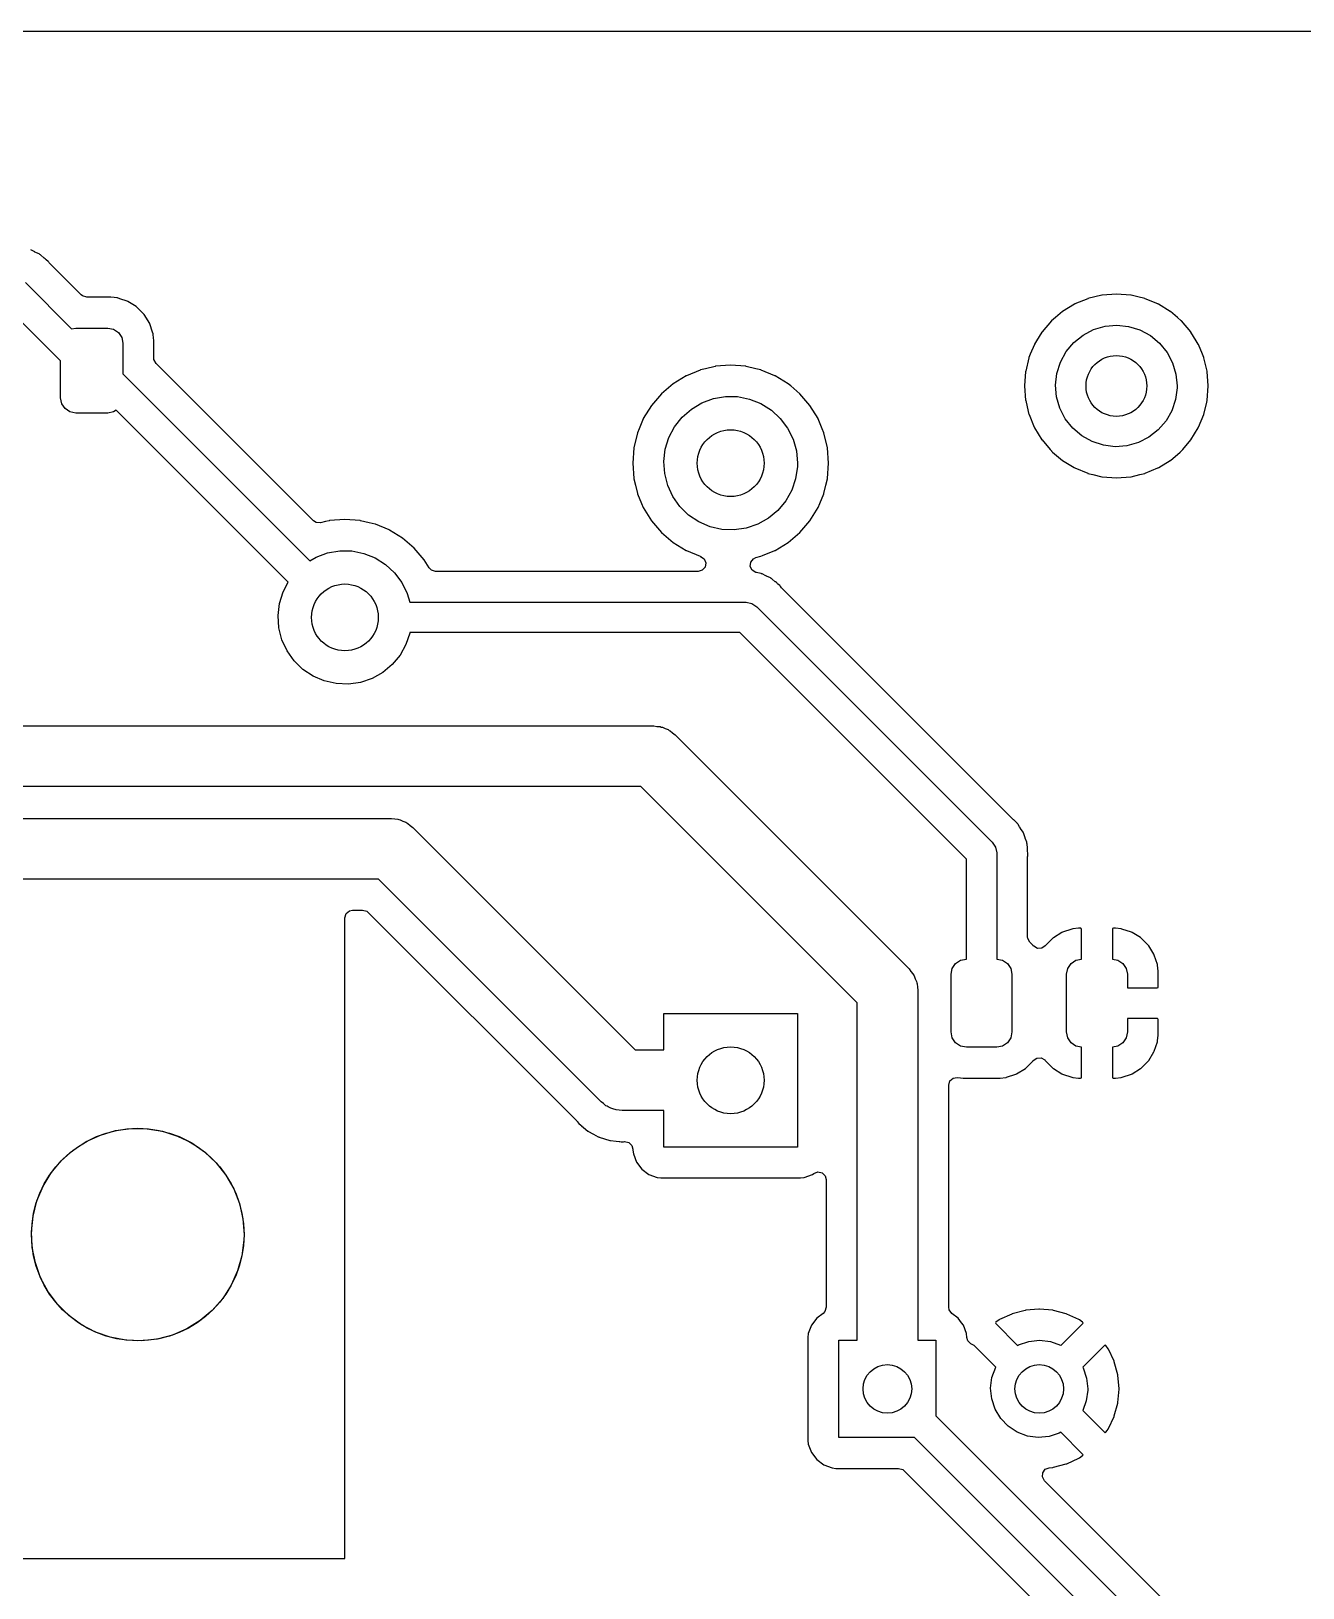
# Model space of a CAD drawing. Extents: x 64 to 233, y -134 to -59.
# Drawn here: x 118.02 to 138.96, y -84.56 to -58.93 of the extents above; entities that cross this region are included whole.
import ezdxf

# ---------------------------------------------------------------- set-up
doc = ezdxf.new("R2010")
doc.units = 0
doc.layers.add('BLACK', color=7, linetype='CONTINUOUS')

msp = doc.modelspace()

# ---------------------------------------------------------------- linework, layer by layer
at = {"layer": 'BLACK', "linetype": 'CONTINUOUS'}
for p, q in [((64.1345, -58.9285), (233.045, -58.9285)), ((118.084, -62.5634), (118.019, -62.5302)), ((118.088, -62.5653), (118.084, -62.5634)), ((118.154, -62.5963), (118.088, -62.5653)), ((118.16, -62.6008), (118.154, -62.5963)), ((118.165, -62.604), (118.16, -62.6008)), ((118.17, -62.6073), (118.165, -62.604)), ((118.176, -62.6107), (118.17, -62.6073)), ((118.182, -62.6154), (118.176, -62.6107)), ((118.232, -62.6579), (118.182, -62.6154)), ((118.182, -62.6154), (118.182, -62.6154)), ((118.235, -62.6607), (118.232, -62.6579)), ((118.241, -62.6655), (118.235, -62.6607)), ((118.258, -62.6783), (118.241, -62.6655)), ((118.263, -62.684), (118.258, -62.6783)), ((118.271, -62.691), (118.263, -62.684)), ((118.305, -62.7204), (118.271, -62.691)), ((118.311, -62.7252), (118.305, -62.7204)), ((118.305, -62.7204), (118.305, -62.7204)), ((118.315, -62.7311), (118.311, -62.7252)), ((118.324, -62.7427), (118.315, -62.7311)), ((118.315, -62.7311), (118.315, -62.7311)), ((118.336, -62.7571), (118.324, -62.7427)), ((118.85, -63.2706), (118.336, -62.7571)), ((117.929, -63.0692), (118.69, -63.8299)), ((118.871, -63.2875), (118.85, -63.2706)), ((118.939, -63.3075), (118.871, -63.2875)), ((135.648, -63.2766), (135.535, -63.3038)), ((135.653, -63.2755), (135.648, -63.2766)), ((135.648, -63.2766), (135.648, -63.2766)), ((135.89, -63.2568), (135.653, -63.2755)), ((136.127, -63.2755), (135.89, -63.2568)), ((136.132, -63.2766), (136.127, -63.2755)), ((136.245, -63.3038), (136.132, -63.2766)), ((136.132, -63.2766), (136.132, -63.2766)), ((118.51, -64.3571), (117.649, -63.496)), ((119.335, -63.3075), (118.939, -63.3075)), ((119.39, -63.3131), (119.335, -63.3075)), ((119.433, -63.3175), (119.39, -63.3131)), ((119.44, -63.3182), (119.433, -63.3175)), ((119.433, -63.3175), (119.433, -63.3175)), ((119.446, -63.3204), (119.44, -63.3182)), ((119.484, -63.3328), (119.446, -63.3204)), ((119.446, -63.3204), (119.446, -63.3204)), ((119.608, -63.3739), (119.484, -63.3328)), ((119.614, -63.3777), (119.608, -63.3739)), ((119.752, -63.4629), (119.614, -63.3777)), ((119.614, -63.3777), (119.614, -63.3777)), ((119.758, -63.4667), (119.752, -63.4629)), ((119.883, -63.5917), (119.758, -63.4667)), ((135.001, -63.5458), (134.885, -63.6447)), ((135.005, -63.5432), (135.001, -63.5458)), ((135.199, -63.4243), (135.005, -63.5432)), ((135.005, -63.5432), (135.005, -63.5432)), ((135.203, -63.4218), (135.199, -63.4243)), ((135.208, -63.4199), (135.203, -63.4218)), ((135.418, -63.3328), (135.208, -63.4199)), ((135.208, -63.4199), (135.208, -63.4199)), ((135.422, -63.3309), (135.418, -63.3328)), ((135.418, -63.3328), (135.418, -63.3328)), ((135.535, -63.3038), (135.422, -63.3309)), ((136.358, -63.3309), (136.245, -63.3038)), ((136.362, -63.3328), (136.358, -63.3309)), ((136.572, -63.4199), (136.362, -63.3328)), ((136.362, -63.3328), (136.362, -63.3328)), ((136.577, -63.4218), (136.572, -63.4199)), ((136.572, -63.4199), (136.572, -63.4199)), ((136.581, -63.4243), (136.577, -63.4218)), ((136.775, -63.5432), (136.581, -63.4243)), ((136.779, -63.5458), (136.775, -63.5432)), ((136.775, -63.5432), (136.775, -63.5432)), ((136.895, -63.6447), (136.779, -63.5458)), ((119.977, -63.7421), (119.883, -63.5917)), ((119.979, -63.749), (119.977, -63.7421)), ((120.024, -63.8848), (119.979, -63.749)), ((134.82, -63.7), (134.666, -63.8806)), ((134.824, -63.6965), (134.82, -63.7)), ((134.885, -63.6447), (134.824, -63.6965)), ((135.515, -63.8428), (135.703, -63.7877)), ((135.703, -63.7877), (135.897, -63.77)), ((135.897, -63.77), (136.091, -63.7904)), ((136.091, -63.7904), (136.278, -63.8481)), ((136.956, -63.6965), (136.895, -63.6447)), ((136.96, -63.7), (136.956, -63.6965)), ((137.114, -63.8806), (136.96, -63.7)), ((118.69, -63.8299), (118.76, -63.816)), ((118.76, -63.816), (119.285, -63.816)), ((119.285, -63.816), (119.381, -63.835)), ((119.381, -63.835), (119.462, -63.8892)), ((119.462, -63.8892), (119.516, -63.9703)), ((119.516, -63.9703), (119.535, -64.066)), ((119.535, -64.066), (119.535, -64.5714)), ((120.033, -63.9098), (120.024, -63.8848)), ((120.033, -63.9167), (120.033, -63.9098)), ((120.04, -63.9855), (120.033, -63.9167)), ((120.033, -63.9167), (120.033, -63.9167)), ((120.043, -64.0156), (120.04, -63.9855)), ((120.043, -64.3086), (120.043, -64.0156)), ((134.576, -64.0272), (134.542, -64.083)), ((134.663, -63.8848), (134.576, -64.0272)), ((134.666, -63.8806), (134.663, -63.8848)), ((134.663, -63.8848), (134.663, -63.8848)), ((135.065, -64.205), (135.19, -64.0555)), ((135.19, -64.0555), (135.342, -63.9332)), ((135.342, -63.9332), (135.515, -63.8428)), ((136.278, -63.8481), (136.449, -63.941)), ((136.449, -63.941), (136.6, -64.0654)), ((136.6, -64.0654), (136.723, -64.2166)), ((137.117, -63.8848), (137.114, -63.8806)), ((137.204, -64.0272), (137.117, -63.8848)), ((137.117, -63.8848), (137.117, -63.8848)), ((137.238, -64.083), (137.204, -64.0272)), ((120.046, -64.3354), (120.043, -64.3086)), ((134.45, -64.3072), (134.397, -64.5254)), ((134.451, -64.3024), (134.45, -64.3072)), ((134.473, -64.2479), (134.451, -64.3024)), ((134.54, -64.0876), (134.473, -64.2479)), ((134.542, -64.083), (134.54, -64.0876)), ((134.54, -64.0876), (134.54, -64.0876)), ((134.971, -64.3761), (135.065, -64.205)), ((136.723, -64.2166), (136.815, -64.3889)), ((137.24, -64.0876), (137.238, -64.083)), ((137.307, -64.2479), (137.24, -64.0876)), ((137.24, -64.0876), (137.24, -64.0876)), ((137.329, -64.3024), (137.307, -64.2479)), ((137.33, -64.3072), (137.329, -64.3024)), ((137.383, -64.5254), (137.33, -64.3072)), ((118.51, -64.966), (118.51, -64.3571)), ((119.535, -64.5714), (122.613, -67.649)), ((120.08, -64.3977), (120.046, -64.3354)), ((122.671, -66.9885), (120.08, -64.3977)), ((129.037, -64.5074), (128.812, -64.6005)), ((129.041, -64.5055), (129.037, -64.5074)), ((129.037, -64.5074), (129.037, -64.5074)), ((129.126, -64.4852), (129.041, -64.5055)), ((129.283, -64.4475), (129.126, -64.4852)), ((129.288, -64.4464), (129.283, -64.4475)), ((129.283, -64.4475), (129.283, -64.4475)), ((129.54, -64.4265), (129.288, -64.4464)), ((129.792, -64.4464), (129.54, -64.4265)), ((129.797, -64.4475), (129.792, -64.4464)), ((129.954, -64.4852), (129.797, -64.4475)), ((129.797, -64.4475), (129.797, -64.4475)), ((130.039, -64.5055), (129.954, -64.4852)), ((130.043, -64.5074), (130.039, -64.5055)), ((130.268, -64.6005), (130.043, -64.5074)), ((130.043, -64.5074), (130.043, -64.5074)), ((134.395, -64.5333), (134.377, -64.77)), ((134.397, -64.5254), (134.395, -64.5333)), ((134.89, -64.756), (134.912, -64.5621)), ((134.912, -64.5621), (134.971, -64.3761)), ((136.815, -64.3889), (136.871, -64.5758)), ((136.871, -64.5758), (136.89, -64.77)), ((137.385, -64.5333), (137.383, -64.5254)), ((137.403, -64.77), (137.385, -64.5333)), ((128.592, -64.7347), (128.399, -64.8991)), ((128.807, -64.6024), (128.592, -64.7347)), ((128.812, -64.6005), (128.807, -64.6024)), ((128.812, -64.6005), (128.812, -64.6005)), ((130.273, -64.6024), (130.268, -64.6005)), ((130.268, -64.6005), (130.268, -64.6005)), ((130.488, -64.7347), (130.273, -64.6024)), ((130.53, -64.77), (130.488, -64.7347)), ((130.681, -64.8991), (130.53, -64.77)), ((134.377, -64.77), (134.395, -65.0067)), ((134.906, -64.9505), (134.89, -64.756)), ((136.89, -64.7979), (136.865, -64.9915)), ((136.89, -64.77), (136.89, -64.7979)), ((137.385, -65.0067), (137.403, -64.77)), ((118.529, -65.0617), (118.51, -64.966)), ((118.583, -65.1428), (118.529, -65.0617)), ((128.235, -65.0916), (128.102, -65.3075)), ((128.399, -64.8991), (128.235, -65.0916)), ((128.893, -65.1501), (129.066, -65.0472)), ((129.066, -65.0472), (129.255, -64.9775)), ((129.255, -64.9775), (129.454, -64.9434)), ((129.454, -64.9434), (129.655, -64.946)), ((129.655, -64.946), (129.852, -64.9853)), ((129.852, -64.9853), (130.039, -65.0599)), ((130.039, -65.0599), (130.21, -65.1673)), ((130.845, -65.0916), (130.681, -64.8991)), ((130.978, -65.3075), (130.845, -65.0916)), ((134.395, -65.0067), (134.397, -65.0115)), ((134.397, -65.0115), (134.397, -65.0115)), ((134.397, -65.0115), (134.403, -65.0375)), ((134.403, -65.0375), (134.451, -65.2376)), ((134.96, -65.1381), (134.906, -64.9505)), ((136.865, -64.9915), (136.804, -65.1767)), ((137.329, -65.2376), (137.377, -65.0375)), ((137.377, -65.0375), (137.383, -65.0115)), ((137.383, -65.0115), (137.385, -65.0067)), ((137.383, -65.0115), (137.383, -65.0115)), ((118.664, -65.197), (118.583, -65.1428)), ((118.76, -65.216), (118.664, -65.197)), ((119.285, -65.216), (118.76, -65.216)), ((119.381, -65.197), (119.285, -65.216)), ((119.424, -65.1678), (119.381, -65.197)), ((122.257, -68.0006), (119.424, -65.1678)), ((128.1, -65.3121), (128.032, -65.4777)), ((128.102, -65.3075), (128.1, -65.3121)), ((128.1, -65.3121), (128.1, -65.3121)), ((128.617, -65.4409), (128.742, -65.2828)), ((128.742, -65.2828), (128.893, -65.1501)), ((130.21, -65.1673), (130.357, -65.304)), ((130.357, -65.304), (130.478, -65.4653)), ((130.98, -65.3121), (130.978, -65.3075)), ((131.048, -65.4777), (130.98, -65.3121)), ((130.98, -65.3121), (130.98, -65.3121)), ((134.451, -65.2376), (134.453, -65.2422)), ((134.453, -65.2422), (134.453, -65.2422)), ((134.453, -65.2422), (134.538, -65.4468)), ((135.049, -65.3117), (134.96, -65.1381)), ((135.171, -65.4647), (135.049, -65.3117)), ((136.707, -65.3464), (136.58, -65.4942)), ((136.804, -65.1767), (136.707, -65.3464)), ((137.242, -65.4468), (137.327, -65.2422)), ((137.327, -65.2422), (137.329, -65.2376)), ((137.327, -65.2422), (137.327, -65.2422)), ((128.005, -65.5414), (127.988, -65.6123)), ((128.032, -65.4777), (128.005, -65.5414)), ((128.524, -65.619), (128.617, -65.4409)), ((130.478, -65.4653), (130.567, -65.6458)), ((131.075, -65.5414), (131.048, -65.4777)), ((131.092, -65.6123), (131.075, -65.5414)), ((134.538, -65.4468), (134.542, -65.457)), ((134.542, -65.457), (134.544, -65.4612)), ((134.544, -65.4612), (134.663, -65.6552)), ((135.319, -65.5911), (135.171, -65.4647)), ((135.49, -65.6864), (135.319, -65.5911)), ((136.58, -65.4942), (136.426, -65.6143)), ((137.117, -65.6552), (137.236, -65.4612)), ((137.236, -65.4612), (137.238, -65.457)), ((137.238, -65.457), (137.242, -65.4468)), ((127.946, -65.7876), (127.927, -66.04)), ((127.948, -65.7827), (127.946, -65.7876)), ((127.988, -65.6123), (127.948, -65.7827)), ((128.44, -66.0112), (128.464, -65.8113)), ((128.464, -65.8113), (128.524, -65.619)), ((130.567, -65.6458), (130.622, -65.8395)), ((130.622, -65.8395), (130.64, -66.04)), ((131.132, -65.7827), (131.092, -65.6123)), ((131.134, -65.7876), (131.132, -65.7827)), ((131.153, -66.04), (131.134, -65.7876)), ((134.663, -65.6552), (134.663, -65.6552)), ((134.663, -65.6552), (134.666, -65.6594)), ((134.666, -65.6594), (134.799, -65.8154)), ((134.799, -65.8154), (134.814, -65.8334)), ((134.814, -65.8334), (134.82, -65.84)), ((134.82, -65.84), (134.824, -65.8432)), ((134.824, -65.8432), (134.84, -65.8572)), ((134.84, -65.8572), (135.001, -65.9942)), ((135.675, -65.7467), (135.49, -65.6864)), ((135.869, -65.7698), (135.675, -65.7467)), ((136.064, -65.7548), (135.869, -65.7698)), ((136.252, -65.7023), (136.064, -65.7548)), ((136.426, -65.6143), (136.252, -65.7023)), ((136.779, -65.9942), (136.94, -65.8572)), ((136.94, -65.8572), (136.956, -65.8432)), ((136.956, -65.8432), (136.96, -65.84)), ((136.96, -65.84), (136.966, -65.8334)), ((136.966, -65.8334), (136.981, -65.8154)), ((136.981, -65.8154), (137.114, -65.6594)), ((137.114, -65.6594), (137.117, -65.6552)), ((137.117, -65.6552), (137.117, -65.6552)), ((127.927, -66.04), (127.946, -66.2924)), ((128.454, -66.2121), (128.44, -66.0112)), ((130.638, -66.0976), (130.61, -66.2968)), ((130.64, -66.04), (130.638, -66.0976)), ((131.134, -66.2924), (131.153, -66.04)), ((135.001, -65.9942), (135.005, -65.9968)), ((135.005, -65.9968), (135.005, -65.9968)), ((135.005, -65.9968), (135.194, -66.1128)), ((135.194, -66.1128), (135.203, -66.1182)), ((135.203, -66.1182), (135.208, -66.1201)), ((136.572, -66.1201), (136.577, -66.1182)), ((136.577, -66.1182), (136.586, -66.1128)), ((136.586, -66.1128), (136.775, -65.9968)), ((136.775, -65.9968), (136.779, -65.9942)), ((136.775, -65.9968), (136.775, -65.9968)), ((127.946, -66.2924), (127.948, -66.2972)), ((127.948, -66.2972), (127.948, -66.2972)), ((127.948, -66.2972), (127.973, -66.4044)), ((128.503, -66.4072), (128.454, -66.2121)), ((130.61, -66.2968), (130.545, -66.4874)), ((131.107, -66.4044), (131.132, -66.2972)), ((131.132, -66.2972), (131.134, -66.2924)), ((131.132, -66.2972), (131.132, -66.2972)), ((135.208, -66.1201), (135.208, -66.1201)), ((135.208, -66.1201), (135.418, -66.2072)), ((135.418, -66.2072), (135.422, -66.2091)), ((135.422, -66.2091), (135.503, -66.2284)), ((135.503, -66.2284), (135.648, -66.2634)), ((135.648, -66.2634), (135.648, -66.2634)), ((135.648, -66.2634), (135.653, -66.2645)), ((135.653, -66.2645), (135.89, -66.2832)), ((135.89, -66.2832), (136.127, -66.2645)), ((136.127, -66.2645), (136.132, -66.2634)), ((136.132, -66.2634), (136.277, -66.2284)), ((136.132, -66.2634), (136.132, -66.2634)), ((136.277, -66.2284), (136.358, -66.2091)), ((136.358, -66.2091), (136.362, -66.2072)), ((136.362, -66.2072), (136.572, -66.1201)), ((136.572, -66.1201), (136.572, -66.1201)), ((127.973, -66.4044), (128.005, -66.5386)), ((128.005, -66.5386), (128.007, -66.5432)), ((128.007, -66.5432), (128.007, -66.5432)), ((128.007, -66.5432), (128.074, -66.704)), ((128.587, -66.59), (128.503, -66.4072)), ((128.704, -66.7544), (128.587, -66.59)), ((130.545, -66.4874), (130.447, -66.663)), ((131.006, -66.704), (131.073, -66.5432)), ((131.073, -66.5432), (131.075, -66.5386)), ((131.073, -66.5432), (131.073, -66.5432)), ((131.075, -66.5386), (131.107, -66.4044)), ((128.074, -66.704), (128.102, -66.7725)), ((128.102, -66.7725), (128.235, -66.9884)), ((128.848, -66.8949), (128.704, -66.7544)), ((130.318, -66.8178), (130.163, -66.9465)), ((130.447, -66.663), (130.318, -66.8178)), ((130.845, -66.9884), (130.978, -66.7725)), ((130.978, -66.7725), (131.006, -66.704)), ((122.719, -67.0184), (122.671, -66.9885)), ((122.79, -67.0219), (122.719, -67.0184)), ((122.869, -67.0029), (122.79, -67.0219)), ((122.933, -66.9875), (122.869, -67.0029)), ((122.938, -66.9864), (122.933, -66.9875)), ((122.933, -66.9875), (122.933, -66.9875)), ((123.19, -66.9665), (122.938, -66.9864)), ((123.442, -66.9864), (123.19, -66.9665)), ((123.447, -66.9875), (123.442, -66.9864)), ((123.59, -67.0219), (123.447, -66.9875)), ((123.447, -66.9875), (123.447, -66.9875)), ((123.689, -67.0455), (123.59, -67.0219)), ((123.693, -67.0474), (123.689, -67.0455)), ((123.918, -67.1405), (123.693, -67.0474)), ((123.693, -67.0474), (123.693, -67.0474)), ((123.923, -67.1424), (123.918, -67.1405)), ((123.918, -67.1405), (123.918, -67.1405)), ((124.138, -67.2747), (123.923, -67.1424)), ((128.235, -66.9884), (128.399, -67.1809)), ((129.015, -67.0067), (128.848, -66.8949)), ((129.2, -67.0862), (129.015, -67.0067)), ((129.396, -67.1306), (129.2, -67.0862)), ((129.598, -67.1385), (129.396, -67.1306)), ((129.797, -67.1096), (129.598, -67.1385)), ((129.987, -67.0449), (129.797, -67.1096)), ((130.163, -66.9465), (129.987, -67.0449)), ((130.681, -67.1809), (130.845, -66.9884)), ((124.331, -67.4391), (124.138, -67.2747)), ((128.399, -67.1809), (128.592, -67.3453)), ((128.592, -67.3453), (128.807, -67.4776)), ((130.273, -67.4776), (130.488, -67.3453)), ((130.488, -67.3453), (130.681, -67.1809)), ((122.613, -67.649), (122.716, -67.5872)), ((122.716, -67.5872), (122.905, -67.5175)), ((122.905, -67.5175), (123.104, -67.4834)), ((123.104, -67.4834), (123.305, -67.486)), ((123.305, -67.486), (123.502, -67.5253)), ((123.502, -67.5253), (123.689, -67.5999)), ((123.689, -67.5999), (123.86, -67.7073)), ((124.495, -67.6316), (124.331, -67.4391)), ((124.521, -67.6742), (124.495, -67.6316)), ((128.807, -67.4776), (128.812, -67.4795)), ((128.812, -67.4795), (128.812, -67.4795)), ((128.812, -67.4795), (129.037, -67.5726)), ((129.037, -67.5726), (129.037, -67.5726)), ((129.037, -67.5726), (129.041, -67.5745)), ((129.041, -67.5745), (129.046, -67.5757)), ((129.046, -67.5757), (129.046, -67.5757)), ((129.046, -67.5757), (129.105, -67.6157)), ((129.105, -67.6157), (129.132, -67.6811)), ((129.87, -67.6695), (129.914, -67.6138)), ((129.914, -67.6138), (129.957, -67.594)), ((129.957, -67.594), (130.039, -67.5745)), ((130.039, -67.5745), (130.065, -67.5634)), ((130.065, -67.5634), (130.268, -67.4795)), ((130.268, -67.4795), (130.273, -67.4776)), ((130.268, -67.4795), (130.268, -67.4795)), ((123.86, -67.7073), (124.007, -67.844)), ((124.007, -67.844), (124.128, -68.0053)), ((124.575, -67.7613), (124.521, -67.6742)), ((124.614, -67.8015), (124.575, -67.7613)), ((124.682, -67.8215), (124.614, -67.8015)), ((129.007, -67.8215), (124.682, -67.8215)), ((129.072, -67.8034), (129.007, -67.8215)), ((129.12, -67.7511), (129.072, -67.8034)), ((129.132, -67.6811), (129.12, -67.7511)), ((129.863, -67.7401), (129.87, -67.6695)), ((129.895, -67.8033), (129.863, -67.7401)), ((129.957, -67.8389), (129.895, -67.8033)), ((129.959, -67.8395), (129.957, -67.8389)), ((129.964, -67.8405), (129.959, -67.8395)), ((130.035, -67.8554), (129.964, -67.8405)), ((130.042, -67.8585), (130.035, -67.8554)), ((130.047, -67.8604), (130.042, -67.8585)), ((130.053, -67.8625), (130.047, -67.8604)), ((130.06, -67.8642), (130.053, -67.8625)), ((130.118, -67.8938), (130.06, -67.8642)), ((130.125, -67.8974), (130.118, -67.8938)), ((130.129, -67.8993), (130.125, -67.8974)), ((130.195, -67.9303), (130.129, -67.8993)), ((122.114, -68.3513), (122.174, -68.159)), ((122.174, -68.159), (122.257, -68.0006)), ((124.128, -68.0053), (124.217, -68.1858)), ((130.201, -67.9348), (130.195, -67.9303)), ((130.206, -67.938), (130.201, -67.9348)), ((130.211, -67.9413), (130.206, -67.938)), ((130.218, -67.9447), (130.211, -67.9413)), ((130.223, -67.9494), (130.218, -67.9447)), ((130.273, -67.9919), (130.223, -67.9494)), ((130.223, -67.9494), (130.223, -67.9494)), ((130.277, -67.9947), (130.273, -67.9919)), ((130.293, -68.0073), (130.277, -67.9947)), ((130.299, -68.0123), (130.293, -68.0073)), ((130.305, -68.018), (130.299, -68.0123)), ((130.312, -68.025), (130.305, -68.018)), ((130.347, -68.0544), (130.312, -68.025)), ((130.353, -68.0592), (130.347, -68.0544)), ((130.347, -68.0544), (130.347, -68.0544)), ((130.357, -68.0651), (130.353, -68.0592)), ((130.365, -68.0767), (130.357, -68.0651)), ((130.357, -68.0651), (130.357, -68.0651)), ((130.378, -68.0911), (130.365, -68.0767)), ((134.197, -71.9105), (130.378, -68.0911)), ((122.09, -68.5512), (122.114, -68.3513)), ((124.217, -68.1858), (124.258, -68.33)), ((124.258, -68.33), (129.794, -68.33)), ((129.794, -68.33), (129.89, -68.349)), ((129.89, -68.349), (129.971, -68.4032)), ((129.971, -68.4032), (133.847, -72.2792)), ((122.104, -68.7521), (122.09, -68.5512)), ((122.153, -68.9472), (122.104, -68.7521)), ((124.26, -68.8368), (124.195, -69.0274)), ((124.261, -68.83), (124.26, -68.8368)), ((129.69, -68.83), (124.261, -68.83)), ((133.42, -72.5596), (129.69, -68.83)), ((122.237, -69.13), (122.153, -68.9472)), ((122.354, -69.2944), (122.237, -69.13)), ((124.195, -69.0274), (124.097, -69.203)), ((122.498, -69.4349), (122.354, -69.2944)), ((122.665, -69.5467), (122.498, -69.4349)), ((123.968, -69.3578), (123.813, -69.4865)), ((124.097, -69.203), (123.968, -69.3578)), ((122.85, -69.6262), (122.665, -69.5467)), ((123.046, -69.6706), (122.85, -69.6262)), ((123.248, -69.6785), (123.046, -69.6706)), ((123.447, -69.6496), (123.248, -69.6785)), ((123.637, -69.5849), (123.447, -69.6496)), ((123.813, -69.4865), (123.637, -69.5849)), ((115.523, -70.366), (128.27, -70.366)), ((128.27, -70.366), (128.276, -70.366)), ((128.276, -70.366), (128.327, -70.3739)), ((128.327, -70.3739), (128.377, -70.3777)), ((128.377, -70.3777), (128.396, -70.3847)), ((128.396, -70.3847), (128.416, -70.3878)), ((128.416, -70.3878), (128.462, -70.4095)), ((128.462, -70.4095), (128.51, -70.4274)), ((128.51, -70.4274), (128.526, -70.4395)), ((128.526, -70.4395), (128.545, -70.4481)), ((128.545, -70.4481), (128.583, -70.4819)), ((128.583, -70.4819), (128.624, -70.5124)), ((128.624, -70.5124), (132.474, -74.3624)), ((128.063, -71.366), (115.316, -71.366)), ((131.62, -74.9231), (128.063, -71.366)), ((107.188, -71.89), (123.952, -71.89)), ((123.952, -71.89), (123.958, -71.89)), ((123.958, -71.89), (124.009, -71.8979)), ((124.009, -71.8979), (124.059, -71.9017)), ((124.059, -71.9017), (124.078, -71.9087)), ((124.078, -71.9087), (124.098, -71.9118)), ((124.098, -71.9118), (124.144, -71.9335)), ((124.144, -71.9335), (124.192, -71.9514)), ((124.192, -71.9514), (124.208, -71.9635)), ((124.208, -71.9635), (124.227, -71.9721)), ((124.227, -71.9721), (124.265, -72.0059)), ((124.265, -72.0059), (124.306, -72.0364)), ((134.2, -71.9129), (134.197, -71.9105)), ((134.256, -71.9661), (134.2, -71.9129)), ((134.26, -71.9723), (134.256, -71.9661)), ((134.263, -71.9755), (134.26, -71.9723)), ((134.265, -71.9785), (134.263, -71.9755)), ((134.273, -71.9869), (134.265, -71.9785)), ((134.265, -71.9785), (134.265, -71.9785)), ((134.297, -72.0273), (134.273, -71.9869)), ((124.306, -72.0364), (127.969, -75.7)), ((134.31, -72.0493), (134.297, -72.0273)), ((134.313, -72.053), (134.31, -72.0493)), ((134.353, -72.1141), (134.313, -72.053)), ((134.355, -72.1209), (134.353, -72.1141)), ((134.358, -72.1264), (134.355, -72.1209)), ((134.361, -72.1318), (134.358, -72.1264)), ((134.364, -72.1381), (134.361, -72.1318)), ((134.367, -72.1451), (134.364, -72.1381)), ((134.387, -72.2075), (134.367, -72.1451)), ((134.367, -72.1451), (134.367, -72.1451)), ((134.388, -72.2117), (134.387, -72.2075)), ((134.413, -72.2803), (134.388, -72.2117)), ((133.847, -72.2792), (133.901, -72.3603)), ((133.901, -72.3603), (133.92, -72.456)), ((133.92, -72.456), (133.92, -72.456)), ((133.92, -72.456), (133.92, -74.205)), ((134.414, -72.2876), (134.413, -72.2803)), ((134.415, -72.2935), (134.414, -72.2876)), ((134.417, -72.2994), (134.415, -72.2935)), ((134.419, -72.3064), (134.417, -72.2994)), ((134.425, -72.3772), (134.419, -72.3064)), ((134.425, -72.3791), (134.425, -72.3772)), ((134.425, -72.3835), (134.425, -72.3791)), ((134.428, -72.4117), (134.425, -72.3835)), ((134.428, -72.4198), (134.428, -72.4117)), ((134.429, -72.43), (134.428, -72.4198)), ((134.428, -72.5231), (134.43, -72.5041)), ((134.428, -73.8386), (134.428, -72.5231)), ((134.431, -72.4599), (134.429, -72.43)), ((134.43, -72.5041), (134.432, -72.4899)), ((134.433, -72.4827), (134.431, -72.4599)), ((134.432, -72.4899), (134.433, -72.4827)), ((134.432, -72.4899), (134.432, -72.4899)), ((133.42, -74.205), (133.42, -72.5596)), ((123.745, -72.89), (107.395, -72.89)), ((127.408, -76.5536), (123.745, -72.89)), ((123.19, -73.5245), (123.21, -73.4564)), ((123.19, -84.074), (123.19, -73.5245)), ((123.21, -73.4564), (123.264, -73.4099)), ((123.264, -73.4099), (123.316, -73.3985)), ((123.316, -73.3985), (123.482, -73.3985)), ((123.482, -73.3985), (123.55, -73.4185)), ((123.55, -73.4185), (123.571, -73.4354)), ((123.571, -73.4354), (127.005, -76.8694)), ((134.99, -73.7678), (134.852, -73.8531)), ((135.003, -73.7616), (134.99, -73.7678)), ((135.157, -73.7101), (135.003, -73.7616)), ((135.171, -73.7073), (135.157, -73.7101)), ((135.266, -73.6973), (135.171, -73.7073)), ((135.273, -73.697), (135.266, -73.6973)), ((135.302, -73.697), (135.273, -73.697)), ((135.31, -73.6987), (135.302, -73.697)), ((135.312, -73.6999), (135.31, -73.6987)), ((135.316, -73.7151), (135.312, -73.6999)), ((135.316, -74.2058), (135.316, -73.7151)), ((135.826, -73.7029), (135.824, -73.7105)), ((135.824, -73.7105), (135.824, -74.2058)), ((135.827, -73.7015), (135.826, -73.7029)), ((135.842, -73.697), (135.827, -73.7015)), ((135.867, -73.697), (135.842, -73.697)), ((135.874, -73.6973), (135.867, -73.697)), ((135.968, -73.707), (135.874, -73.6973)), ((135.981, -73.7099), (135.968, -73.707)), ((136.136, -73.761), (135.981, -73.7099)), ((136.149, -73.7672), (136.136, -73.761)), ((136.287, -73.8522), (136.149, -73.7672)), ((134.431, -73.8655), (134.428, -73.8386)), ((134.465, -73.9277), (134.431, -73.8655)), ((134.472, -73.9341), (134.465, -73.9277)), ((134.518, -73.9807), (134.472, -73.9341)), ((134.522, -73.9866), (134.518, -73.9807)), ((134.529, -73.9944), (134.522, -73.9866)), ((134.59, -74.0301), (134.529, -73.9944)), ((134.661, -74.0268), (134.59, -74.0301)), ((134.719, -73.9858), (134.661, -74.0268)), ((134.726, -73.9768), (134.719, -73.9858)), ((134.841, -73.8621), (134.726, -73.9768)), ((134.852, -73.8531), (134.841, -73.8621)), ((136.298, -73.8613), (136.287, -73.8522)), ((136.413, -73.9758), (136.298, -73.8613)), ((136.422, -73.9872), (136.413, -73.9758)), ((136.507, -74.125), (136.422, -73.9872)), ((133.189, -74.3593), (133.243, -74.2782)), ((133.243, -74.2782), (133.324, -74.224)), ((133.324, -74.224), (133.42, -74.205)), ((133.92, -74.205), (134.016, -74.224)), ((134.016, -74.224), (134.097, -74.2782)), ((134.097, -74.2782), (134.151, -74.3593)), ((135.089, -74.3593), (135.143, -74.2782)), ((135.143, -74.2782), (135.224, -74.224)), ((135.224, -74.224), (135.316, -74.2058)), ((135.824, -74.2058), (135.916, -74.224)), ((135.916, -74.224), (135.997, -74.2782)), ((135.997, -74.2782), (136.051, -74.3593)), ((136.513, -74.1382), (136.507, -74.125)), ((136.565, -74.2924), (136.513, -74.1382)), ((136.568, -74.3058), (136.565, -74.2924)), ((136.578, -74.4014), (136.568, -74.3058)), ((132.474, -74.3624), (132.478, -74.3668)), ((132.478, -74.3668), (132.508, -74.408)), ((132.508, -74.408), (132.541, -74.4466)), ((132.541, -74.4466), (132.55, -74.465)), ((132.55, -74.465), (132.561, -74.4813)), ((132.561, -74.4813), (132.579, -74.5292)), ((132.579, -74.5292), (132.6, -74.5757)), ((132.6, -74.5757), (132.603, -74.5956)), ((133.17, -74.455), (133.189, -74.3593)), ((133.17, -75.405), (133.17, -74.455)), ((134.151, -74.3593), (134.17, -74.455)), ((134.17, -74.455), (134.17, -75.405)), ((135.07, -74.455), (135.089, -74.3593)), ((135.07, -75.405), (135.07, -74.455)), ((136.051, -74.3593), (136.07, -74.455)), ((136.07, -74.455), (136.07, -74.676)), ((136.578, -74.4079), (136.578, -74.4014)), ((136.578, -74.6625), (136.578, -74.4079)), ((132.603, -74.5956), (132.61, -74.6146)), ((132.61, -74.6146), (132.613, -74.6655)), ((132.613, -74.6655), (132.62, -74.716)), ((132.62, -74.716), (132.62, -80.48)), ((136.07, -74.676), (136.56, -74.676)), ((136.56, -74.676), (136.575, -74.6715)), ((136.575, -74.6715), (136.576, -74.6701)), ((136.576, -74.6701), (136.578, -74.6625)), ((131.62, -80.48), (131.62, -74.9231)), ((128.44, -75.7), (128.44, -75.1)), ((128.44, -75.1), (130.64, -75.1)), ((130.64, -75.1), (130.64, -77.3)), ((136.564, -75.184), (136.07, -75.184)), ((136.07, -75.184), (136.07, -75.405)), ((136.572, -75.1857), (136.564, -75.184)), ((136.574, -75.1869), (136.572, -75.1857)), ((136.578, -75.2021), (136.574, -75.1869)), ((136.578, -75.4521), (136.578, -75.2021)), ((133.189, -75.5007), (133.17, -75.405)), ((133.243, -75.5818), (133.189, -75.5007)), ((133.324, -75.636), (133.243, -75.5818)), ((134.097, -75.5818), (134.016, -75.636)), ((134.151, -75.5007), (134.097, -75.5818)), ((134.17, -75.405), (134.151, -75.5007)), ((135.089, -75.5007), (135.07, -75.405)), ((135.143, -75.5818), (135.089, -75.5007)), ((135.224, -75.636), (135.143, -75.5818)), ((135.997, -75.5818), (135.916, -75.636)), ((136.051, -75.5007), (135.997, -75.5818)), ((136.07, -75.405), (136.051, -75.5007)), ((136.514, -75.7206), (136.565, -75.5663)), ((136.565, -75.5663), (136.568, -75.5529)), ((136.568, -75.5529), (136.578, -75.4586)), ((136.578, -75.4586), (136.578, -75.4521)), ((127.969, -75.7), (128.44, -75.7)), ((133.42, -75.655), (133.324, -75.636)), ((133.92, -75.655), (133.42, -75.655)), ((134.016, -75.636), (133.92, -75.655)), ((134.522, -75.8738), (134.579, -75.8332)), ((134.579, -75.8332), (134.65, -75.8299)), ((134.65, -75.8299), (134.712, -75.8656)), ((135.316, -75.6542), (135.224, -75.636)), ((135.316, -76.1495), (135.316, -75.6542)), ((135.916, -75.636), (135.824, -75.6542)), ((135.824, -75.6542), (135.824, -76.1449)), ((136.423, -75.8718), (136.508, -75.7338)), ((136.508, -75.7338), (136.514, -75.7206)), ((134.083, -76.1503), (134.237, -76.0989)), ((134.237, -76.0989), (134.244, -76.0965)), ((134.244, -76.0965), (134.394, -76.0035)), ((134.394, -76.0035), (134.519, -75.8783)), ((134.519, -75.8783), (134.522, -75.8738)), ((134.712, -75.8656), (134.719, -75.8741)), ((134.719, -75.8741), (134.727, -75.8842)), ((134.727, -75.8842), (134.842, -75.9987)), ((134.842, -75.9987), (134.853, -76.0078)), ((134.853, -76.0078), (134.991, -76.0928)), ((134.991, -76.0928), (135.004, -76.099)), ((135.004, -76.099), (135.159, -76.1501)), ((135.983, -76.1499), (136.137, -76.0984)), ((136.137, -76.0984), (136.15, -76.0922)), ((136.15, -76.0922), (136.288, -76.0069)), ((136.288, -76.0069), (136.299, -75.9979)), ((136.299, -75.9979), (136.414, -75.8832)), ((136.414, -75.8832), (136.423, -75.8718)), ((133.129, -76.2784), (133.149, -76.2102)), ((133.129, -79.9377), (133.129, -76.2784)), ((133.149, -76.2102), (133.202, -76.1638)), ((133.202, -76.1638), (133.267, -76.153)), ((133.267, -76.153), (133.321, -76.1585)), ((133.321, -76.1585), (133.37, -76.1635)), ((133.37, -76.1635), (133.97, -76.1635)), ((133.97, -76.1635), (133.974, -76.1632)), ((133.974, -76.1632), (134.069, -76.1532)), ((133.974, -76.1632), (133.974, -76.1632)), ((134.069, -76.1532), (134.076, -76.1525)), ((134.069, -76.1532), (134.069, -76.1532)), ((134.076, -76.1525), (134.083, -76.1503)), ((134.083, -76.1503), (134.083, -76.1503)), ((135.159, -76.1501), (135.172, -76.153)), ((135.172, -76.153), (135.266, -76.1627)), ((135.266, -76.1627), (135.273, -76.163)), ((135.273, -76.163), (135.298, -76.163)), ((135.298, -76.163), (135.313, -76.1585)), ((135.313, -76.1585), (135.314, -76.1571)), ((135.314, -76.1571), (135.316, -76.1495)), ((135.824, -76.1449), (135.828, -76.1601)), ((135.828, -76.1601), (135.83, -76.1613)), ((135.83, -76.1613), (135.838, -76.163)), ((135.838, -76.163), (135.867, -76.163)), ((135.867, -76.163), (135.874, -76.1627)), ((135.874, -76.1627), (135.969, -76.1527)), ((135.969, -76.1527), (135.983, -76.1499)), ((127.449, -76.5841), (127.408, -76.5536)), ((127.487, -76.6179), (127.449, -76.5841)), ((127.506, -76.6265), (127.487, -76.6179)), ((127.005, -76.8694), (127.014, -76.8795)), ((127.014, -76.8795), (127.038, -76.909)), ((127.522, -76.6386), (127.506, -76.6265)), ((127.57, -76.6565), (127.522, -76.6386)), ((127.616, -76.6782), (127.57, -76.6565)), ((127.636, -76.6813), (127.616, -76.6782)), ((127.655, -76.6883), (127.636, -76.6813)), ((127.705, -76.6921), (127.655, -76.6883)), ((127.756, -76.7), (127.705, -76.6921)), ((127.762, -76.7), (127.756, -76.7)), ((128.44, -76.7), (127.762, -76.7)), ((128.44, -77.3), (128.44, -76.7)), ((118.932, -77.2094), (119.167, -77.1008)), ((119.167, -77.1008), (119.416, -77.0282)), ((119.416, -77.0282), (119.673, -76.9933)), ((119.673, -76.9933), (119.933, -76.9967)), ((119.933, -76.9967), (120.189, -77.0384)), ((120.189, -77.0384), (120.436, -77.1174)), ((120.436, -77.1174), (120.668, -77.2321)), ((127.038, -76.909), (127.076, -76.9413)), ((127.076, -76.9413), (127.08, -76.9445)), ((127.08, -76.9445), (127.082, -76.9461)), ((127.082, -76.9461), (127.084, -76.9483)), ((127.084, -76.9483), (127.117, -76.9756)), ((127.117, -76.9756), (127.118, -76.9763)), ((127.118, -76.9763), (127.189, -77.0362)), ((127.189, -77.0362), (127.194, -77.0387)), ((127.194, -77.0387), (127.198, -77.0421)), ((127.198, -77.0421), (127.27, -77.0805)), ((127.27, -77.0805), (127.28, -77.086)), ((127.28, -77.086), (127.281, -77.0866)), ((127.281, -77.0866), (127.284, -77.0879)), ((127.284, -77.0879), (127.357, -77.1285)), ((127.357, -77.1285), (127.357, -77.1285)), ((127.357, -77.1285), (127.363, -77.1314)), ((127.363, -77.1314), (127.368, -77.133)), ((127.368, -77.133), (127.373, -77.1356)), ((127.373, -77.1356), (127.461, -77.1628)), ((118.521, -77.5243), (118.715, -77.3516)), ((118.715, -77.3516), (118.932, -77.2094)), ((120.668, -77.2321), (120.881, -77.38)), ((120.881, -77.38), (121.07, -77.5577)), ((127.461, -77.1628), (127.463, -77.1631)), ((127.463, -77.1631), (127.551, -77.1912)), ((127.551, -77.1912), (127.557, -77.1918)), ((127.557, -77.1918), (127.562, -77.1934)), ((127.562, -77.1934), (127.654, -77.2028)), ((127.654, -77.2028), (127.655, -77.2029)), ((127.655, -77.2029), (127.705, -77.2085)), ((127.705, -77.2085), (127.709, -77.2085)), ((127.709, -77.2085), (127.71, -77.2086)), ((127.71, -77.2086), (127.715, -77.209)), ((127.715, -77.209), (127.736, -77.2111)), ((127.736, -77.2111), (127.752, -77.2128)), ((127.752, -77.2128), (127.752, -77.2128)), ((127.752, -77.2128), (127.758, -77.2134)), ((127.758, -77.2134), (127.775, -77.2118)), ((127.775, -77.2118), (127.794, -77.21)), ((127.794, -77.21), (127.863, -77.2236)), ((127.863, -77.2236), (127.915, -77.2726)), ((127.915, -77.2726), (127.931, -77.3355)), ((127.931, -77.3355), (127.931, -77.3481)), ((127.931, -77.3481), (127.938, -77.4103)), ((130.64, -77.3), (128.44, -77.3)), ((118.355, -77.7238), (118.521, -77.5243)), ((121.07, -77.5577), (121.231, -77.7614)), ((127.938, -77.4103), (127.989, -77.5467)), ((127.989, -77.5467), (128.077, -77.6633)), ((118.221, -77.9455), (118.355, -77.7238)), ((121.231, -77.7614), (121.36, -77.9866)), ((128.077, -77.6633), (128.193, -77.7506)), ((128.193, -77.7506), (128.33, -77.8017)), ((128.33, -77.8017), (128.392, -77.8085)), ((128.392, -77.8085), (130.688, -77.8085)), ((130.688, -77.8085), (130.75, -77.8017)), ((130.75, -77.8017), (130.887, -77.7506)), ((130.887, -77.7506), (130.91, -77.7332)), ((130.91, -77.7332), (130.976, -77.7084)), ((130.976, -77.7084), (131.046, -77.7234)), ((131.046, -77.7234), (131.096, -77.7736)), ((131.096, -77.7736), (131.112, -77.834)), ((131.112, -77.834), (131.112, -79.9377)), ((118.12, -78.1847), (118.221, -77.9455)), ((121.36, -77.9866), (121.454, -78.2283)), ((118.057, -78.4361), (118.12, -78.1847)), ((121.454, -78.2283), (121.511, -78.4813)), ((118.031, -78.6942), (118.057, -78.4361)), ((121.511, -78.4813), (121.53, -78.74)), ((118.043, -78.9533), (118.031, -78.6942)), ((121.528, -78.8316), (121.495, -79.0889)), ((121.53, -78.74), (121.528, -78.8316)), ((118.094, -79.2077), (118.043, -78.9533)), ((121.495, -79.0889), (121.424, -79.3385)), ((118.181, -79.4518), (118.094, -79.2077)), ((121.424, -79.3385), (121.318, -79.575)), ((118.304, -79.6803), (118.181, -79.4518)), ((118.459, -79.8881), (118.304, -79.6803)), ((121.318, -79.575), (121.178, -79.7932)), ((118.643, -80.0707), (118.459, -79.8881)), ((121.178, -79.7932), (121.007, -79.9882)), ((131.112, -79.9377), (131.091, -80.0058)), ((133.136, -79.9817), (133.129, -79.9377)), ((118.853, -80.2241), (118.643, -80.0707)), ((120.809, -80.1558), (120.588, -80.2923)), ((121.007, -79.9882), (120.809, -80.1558)), ((130.957, -80.1167), (130.869, -80.2333)), ((131.061, -80.0386), (130.957, -80.1167)), ((131.091, -80.0058), (131.061, -80.0386)), ((133.179, -80.0386), (133.136, -79.9817)), ((133.283, -80.1167), (133.179, -80.0386)), ((133.34, -80.193), (133.283, -80.1167)), ((133.371, -80.2333), (133.34, -80.193)), ((133.907, -80.1825), (133.899, -80.193)), ((133.899, -80.193), (133.906, -80.2064)), ((133.906, -80.2064), (134.264, -80.5653)), ((133.959, -80.1461), (133.907, -80.1825)), ((133.968, -80.1406), (133.959, -80.1461)), ((134.166, -80.0485), (133.968, -80.1406)), ((134.176, -80.0448), (134.166, -80.0485)), ((134.387, -79.9884), (134.176, -80.0448)), ((134.397, -79.9865), (134.387, -79.9884)), ((134.615, -79.9675), (134.397, -79.9865)), ((134.625, -79.9675), (134.615, -79.9675)), ((134.843, -79.9865), (134.625, -79.9675)), ((134.853, -79.9884), (134.843, -79.9865)), ((135.064, -80.0448), (134.853, -79.9884)), ((134.976, -80.5645), (135.335, -80.2057)), ((135.074, -80.0485), (135.064, -80.0448)), ((135.272, -80.1406), (135.074, -80.0485)), ((135.281, -80.1461), (135.272, -80.1406)), ((135.332, -80.1819), (135.281, -80.1461)), ((135.342, -80.1939), (135.332, -80.1819)), ((135.335, -80.2057), (135.342, -80.1939)), ((119.082, -80.3449), (118.853, -80.2241)), ((119.327, -80.4304), (119.082, -80.3449)), ((119.582, -80.4788), (119.327, -80.4304)), ((120.099, -80.4607), (119.841, -80.4889)), ((120.35, -80.3947), (120.099, -80.4607)), ((120.588, -80.2923), (120.35, -80.3947)), ((130.818, -80.3697), (130.811, -80.4319)), ((130.811, -80.4319), (130.811, -82.1281)), ((130.869, -80.2333), (130.818, -80.3697)), ((133.422, -80.3697), (133.371, -80.2333)), ((133.428, -80.4319), (133.422, -80.3697)), ((133.428, -80.4353), (133.428, -80.4319)), ((133.429, -80.4362), (133.428, -80.4353)), ((133.444, -80.4897), (133.429, -80.4362)), ((119.841, -80.4889), (119.582, -80.4788)), ((131.32, -82.08), (131.32, -80.48)), ((131.32, -80.48), (131.62, -80.48)), ((132.62, -80.48), (132.92, -80.48)), ((132.92, -80.48), (132.92, -81.7264)), ((133.494, -80.54), (133.444, -80.4897)), ((133.504, -80.5421), (133.494, -80.54)), ((133.546, -80.5649), (133.504, -80.5421)), ((133.904, -80.9233), (133.546, -80.5649)), ((134.264, -80.5653), (134.279, -80.5561)), ((134.279, -80.5561), (134.448, -80.4987)), ((134.448, -80.4987), (134.626, -80.48)), ((134.626, -80.48), (134.803, -80.5011)), ((134.803, -80.5011), (134.971, -80.561)), ((134.971, -80.561), (134.976, -80.5645)), ((135.694, -80.5656), (135.335, -80.9241)), ((135.707, -80.5586), (135.694, -80.5656)), ((135.717, -80.567), (135.707, -80.5586)), ((135.754, -80.619), (135.717, -80.567)), ((135.759, -80.6285), (135.754, -80.619)), ((135.851, -80.8259), (135.759, -80.6285)), ((133.842, -81.0919), (133.903, -80.9243)), ((133.903, -80.9243), (133.904, -80.9233)), ((135.335, -80.9241), (135.341, -80.9343)), ((135.341, -80.9343), (135.4, -81.1028)), ((135.855, -80.8362), (135.851, -80.8259)), ((135.912, -81.0467), (135.855, -80.8362)), ((133.82, -81.2688), (133.842, -81.0919)), ((135.4, -81.1028), (135.42, -81.28)), ((135.914, -81.0575), (135.912, -81.0467)), ((135.933, -81.2745), (135.914, -81.0575)), ((133.837, -81.4463), (133.82, -81.2688)), ((133.894, -81.6156), (133.837, -81.4463)), ((135.395, -81.479), (135.335, -81.636)), ((135.42, -81.3023), (135.395, -81.479)), ((135.42, -81.28), (135.42, -81.3023)), ((135.914, -81.5025), (135.933, -81.2855)), ((135.933, -81.2855), (135.933, -81.2745)), ((132.92, -81.7264), (138.378, -87.1846)), ((133.986, -81.7681), (133.894, -81.6156)), ((135.335, -81.636), (135.694, -81.9951)), ((135.759, -81.9315), (135.851, -81.7341)), ((135.851, -81.7341), (135.855, -81.7238)), ((135.855, -81.7238), (135.912, -81.5133)), ((135.912, -81.5133), (135.914, -81.5025)), ((134.11, -81.8964), (133.986, -81.7681)), ((134.259, -81.9941), (134.11, -81.8964)), ((134.426, -82.0562), (134.259, -81.9941)), ((134.975, -81.994), (134.95, -82.0085)), ((135.334, -82.3536), (134.975, -81.994)), ((135.694, -81.9951), (135.706, -82.0015)), ((135.706, -82.0015), (135.718, -81.9922)), ((135.718, -81.9922), (135.739, -81.9629)), ((135.739, -81.9629), (135.754, -81.941)), ((135.754, -81.941), (135.759, -81.9315)), ((130.811, -82.1281), (130.818, -82.1903)), ((130.818, -82.1903), (130.869, -82.3267)), ((132.566, -82.08), (131.32, -82.08)), ((137.951, -87.465), (132.566, -82.08)), ((134.603, -82.0798), (134.426, -82.0562)), ((134.781, -82.0637), (134.603, -82.0798)), ((134.95, -82.0085), (134.781, -82.0637)), ((130.869, -82.3267), (130.957, -82.4433)), ((130.957, -82.4433), (131.073, -82.5306)), ((134.853, -82.5716), (135.064, -82.5152)), ((135.064, -82.5152), (135.074, -82.5115)), ((135.074, -82.5115), (135.272, -82.4194)), ((135.272, -82.4194), (135.281, -82.4139)), ((135.281, -82.4139), (135.333, -82.3775)), ((135.333, -82.3775), (135.341, -82.367)), ((135.341, -82.367), (135.334, -82.3536)), ((131.073, -82.5306), (131.21, -82.5817)), ((131.21, -82.5817), (131.272, -82.5885)), ((131.272, -82.5885), (132.304, -82.5885)), ((132.304, -82.5885), (132.372, -82.6085)), ((132.372, -82.6085), (132.393, -82.6254)), ((132.393, -82.6254), (137.406, -87.6387)), ((134.672, -82.7309), (134.677, -82.6601)), ((134.706, -82.7933), (134.672, -82.7309)), ((134.677, -82.6601), (134.72, -82.6033)), ((134.72, -82.6033), (134.784, -82.5786)), ((134.784, -82.5786), (134.843, -82.5735)), ((134.843, -82.5735), (134.853, -82.5716)), ((138.729, -86.8159), (134.706, -82.7933)), ((107.188, -84.074), (123.19, -84.074))]:
    msp.add_line(p, q, dxfattribs=at)
at = {"layer": 'BLACK'}
for centre, radius in [((135.89, -64.77), 0.5), ((129.54, -66.04), 0.55), ((123.19, -68.58), 0.55), ((129.54, -76.2), 0.55), ((119.78, -78.74), 1.75), ((132.12, -81.28), 0.4), ((134.62, -81.28), 0.4)]:
    msp.add_circle(centre, radius, dxfattribs=at)

doc.saveas('drawing.dxf')
